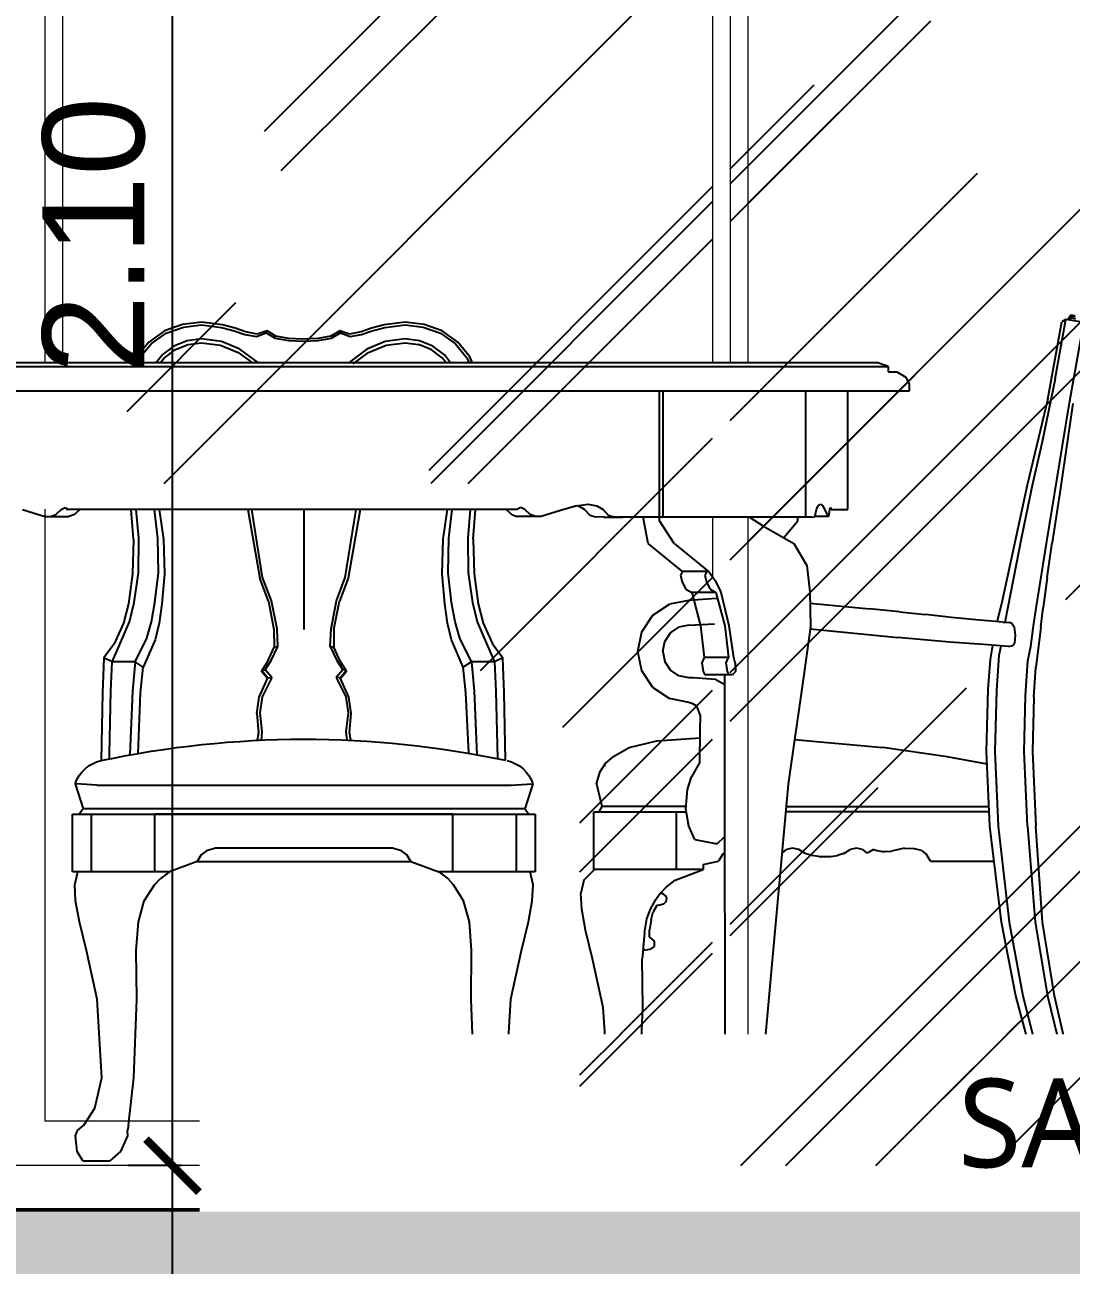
# Model space of a CAD drawing. Header units: feet. Extents: x -417 to 46, y -646 to -218.
# Drawn here: x -80.745 to -79.563, y -606.967 to -605.567 of the extents above; entities that cross this region are included whole.
import ezdxf

# ---------------------------------------------------------------- set-up
doc = ezdxf.new("R2010")
doc.units = ezdxf.units.FT
doc.header["$MEASUREMENT"] = 0
for name, color, linetype in [('63', 7, 'Continuous'), ('DIM', 10, 'Continuous'), ('RELLENO', 8, 'Continuous')]:
    doc.layers.add(name, color=color, linetype=linetype)
for name, color, linetype, lineweight in [('A-CLNG', 8, 'Continuous', 18), ('DIM-COTAS', 1, 'Continuous', 5), ('MB', 2, 'Continuous', 20), ('muros', 4, 'Continuous', 50), ('Piso', 8, 'Continuous', 9), ('TXT', 2, 'Continuous', 9)]:
    doc.layers.add(name, color=color, linetype=linetype, lineweight=lineweight)
doc.styles.add('ads', font='trebuc.ttf', dxfattribs={"height": 0.14})
doc.styles.get("Standard").update_dxf_attribs({"font": 'arial.ttf', "height": 0.115})
doc.dimstyles.new('KEILY', dxfattribs={"dimtxt": 0.115, "dimasz": 0.06, "dimexe": 0.05, "dimexo": 0.2, "dimgap": 0.03, "dimtad": 1, "dimzin": 1, "dimdsep": 46, "dimtxsty": 'Standard', "dimblk": 'ARCHTICK', "dimcen": 2.5, "dimdle": 0.03, "dimclrd": 256, "dimclre": 256, "dimclrt": 7, "dimadec": 0, "dimazin": 0, "dimtfac": 1, "dimtmove": 2, "dimatfit": 3, "dimfxl": 0.2, "dimfxlon": 1, "dimtolj": 1, "dimtzin": 1, "dimarcsym": 0})
pattern_1 = [(45, (30.61135, -597.01036), (0.25455844, 0.6788225), [4.5, -0.6, 1.5, -0.3]), (45, (30.7874, -596.62215), (-0.4942676, 0.0700036), [0.9, -0.099, 1.8, -0.225]), (45, (30.5371, -596.72398), (0.9609581, 1.24521504), [2.4, -0.42, 1.2, -0.3])]

# ---------------------------------------------------------------- blocks, each defined once
blk = doc.blocks.new('A$C72BA503B')
at = {"layer": '63', "color": 2, "linetype": 'Continuous'}
for p, q in [((-0.6475, 0.9915), (-0.626, 0.9953)), ((-0.6307, 0.8962), (-0.6475, 0.9915)), ((-0.6325, 0.9974), (-0.6377, 0.9961)), ((-0.6376, 0.9982), (-0.6322, 0.9993)), ((-0.6322, 1.0009), (-0.637, 1.0001)), ((-0.6303, 0.9945), (-0.6325, 0.9974)), ((-0.6282, 0.9949), (-0.6322, 1.0009)), ((-0.6322, 0.9993), (-0.629, 0.9947)), ((-0.626, 0.9953), (-0.6216, 0.9922)), ((-0.6135, 0.9246), (-0.626, 0.9953)), ((-0.6048, 0.9004), (-0.6216, 0.9922)), ((0.1154, 0.9815), (0.1368, 0.9892)), ((0.1368, 0.9892), (0.1594, 0.9918)), ((0.1594, 0.9887), (0.1378, 0.9861)), ((0.1594, 0.9918), (0.1841, 0.9888)), ((0.1831, 0.9858), (0.1594, 0.9887)), ((0.1841, 0.9888), (0.1991, 0.9847)), ((0.3615, 0.9847), (0.3765, 0.9888)), ((0.3765, 0.9888), (0.4013, 0.9918)), ((0.4013, 0.9887), (0.3775, 0.9858)), ((0.4013, 0.9918), (0.4238, 0.9892)), ((0.4229, 0.9861), (0.4013, 0.9887)), ((0.4238, 0.9892), (0.4453, 0.9815)), ((0.0966, 0.9682), (0.1154, 0.9815)), ((0.1173, 0.9789), (0.0993, 0.9662)), ((0.1378, 0.9861), (0.1173, 0.9789)), ((0.1983, 0.9817), (0.1831, 0.9858)), ((0.211, 0.9774), (0.1983, 0.9817)), ((0.1991, 0.9847), (0.2115, 0.9804)), ((0.2247, 0.9749), (0.211, 0.9774)), ((0.2115, 0.9804), (0.2254, 0.9776)), ((0.2363, 0.9792), (0.2247, 0.9749)), ((0.2254, 0.9776), (0.2371, 0.9817)), ((0.2363, 0.9792), (0.2371, 0.9817)), ((0.2469, 0.973), (0.2363, 0.9792)), ((0.2371, 0.9817), (0.2477, 0.9754)), ((0.2626, 0.9701), (0.2469, 0.973)), ((0.2477, 0.9754), (0.2627, 0.9725)), ((0.2979, 0.9725), (0.313, 0.9754)), ((0.3138, 0.973), (0.2981, 0.9701)), ((0.313, 0.9754), (0.3234, 0.9817)), ((0.3244, 0.9792), (0.3138, 0.973)), ((0.3234, 0.9817), (0.3352, 0.9776)), ((0.3244, 0.9792), (0.3234, 0.9817)), ((0.3359, 0.9749), (0.3244, 0.9792)), ((0.3352, 0.9776), (0.3491, 0.9804)), ((0.3497, 0.9774), (0.3359, 0.9749)), ((0.3491, 0.9804), (0.3615, 0.9847)), ((0.3624, 0.9817), (0.3497, 0.9774)), ((0.3775, 0.9858), (0.3624, 0.9817)), ((0.4433, 0.9789), (0.4229, 0.9861)), ((0.4614, 0.9662), (0.4433, 0.9789)), ((0.4453, 0.9815), (0.4641, 0.9682)), ((0.0824, 0.9509), (0.0966, 0.9682)), ((0.0993, 0.9662), (0.0858, 0.9497)), ((0.1126, 0.953), (0.1264, 0.9634)), ((0.1154, 0.9496), (0.1283, 0.9594)), ((0.1264, 0.9634), (0.1422, 0.9699)), ((0.1283, 0.9594), (0.1434, 0.9656)), ((0.1422, 0.9699), (0.1594, 0.9721)), ((0.1594, 0.9676), (0.1434, 0.9656)), ((0.1594, 0.9721), (0.183, 0.9691)), ((0.182, 0.9647), (0.1594, 0.9676)), ((0.203, 0.9561), (0.182, 0.9647)), ((0.183, 0.9691), (0.205, 0.9601)), ((0.205, 0.9601), (0.2239, 0.9458)), ((0.2808, 0.9694), (0.2626, 0.9701)), ((0.2627, 0.9725), (0.2808, 0.9718)), ((0.2808, 0.9718), (0.2979, 0.9725)), ((0.2981, 0.9701), (0.2808, 0.9694)), ((0.3337, 0.9435), (0.3557, 0.9601)), ((0.3557, 0.9601), (0.3777, 0.9691)), ((0.3786, 0.9647), (0.3576, 0.9561)), ((0.3777, 0.9691), (0.4013, 0.9721)), ((0.4013, 0.9676), (0.3786, 0.9647)), ((0.4013, 0.9721), (0.4184, 0.9699)), ((0.4173, 0.9656), (0.4013, 0.9676)), ((0.4323, 0.9594), (0.4173, 0.9656)), ((0.4184, 0.9699), (0.4343, 0.9634)), ((0.4453, 0.9496), (0.4323, 0.9594)), ((0.4343, 0.9634), (0.4481, 0.953)), ((0.4749, 0.9497), (0.4614, 0.9662)), ((0.4641, 0.9682), (0.4782, 0.9509)), ((-0.4149, 0.9393), (-0.4025, 0.9435)), ((-0.4025, 0.9435), (0.9875, 0.9435)), ((0.0791, 0.9435), (0.0824, 0.9509)), ((0.0858, 0.9497), (0.083, 0.9435)), ((0.1052, 0.9435), (0.1126, 0.953)), ((0.1106, 0.9435), (0.1154, 0.9496)), ((0.2211, 0.9425), (0.203, 0.9561)), ((0.2239, 0.9458), (0.2257, 0.9435)), ((0.3576, 0.9561), (0.3409, 0.9435)), ((0.4453, 0.9496), (0.4501, 0.9435)), ((0.4555, 0.9435), (0.4481, 0.953)), ((0.4777, 0.9435), (0.4749, 0.9497)), ((0.4782, 0.9509), (0.4816, 0.9435)), ((-0.4254, 0.9331), (-0.4358, 0.9268)), ((-0.4149, 0.9331), (-0.4254, 0.9331)), ((1, 0.9393), (-0.4149, 0.9393)), ((-0.4149, 0.9393), (-0.4149, 0.9331)), ((-0.6135, 0.9246), (-0.5979, 0.8497)), ((-0.4358, 0.9268), (-0.4399, 0.9184)), ((-0.4399, 0.9184), (-0.4399, 0.9102)), ((-0.5808, 0.7988), (-0.605, 0.9013)), ((-0.4399, 0.9102), (1.025, 0.9102)), ((-0.3672, 0.7696), (-0.3672, 0.9102)), ((-0.3168, 0.9102), (-0.3168, 0.7602)), ((-0.1476, 0.7602), (-0.1476, 0.9102)), ((-0.1433, 0.756), (-0.1433, 0.9102)), ((-0.6346, 0.8955), (-0.6193, 0.792)), ((-0.6224, 0.8453), (-0.6307, 0.8962)), ((-0.6036, 0.7315), (-0.6224, 0.8453)), ((-0.5979, 0.8497), (-0.5863, 0.7979)), ((-0.5863, 0.7979), (-0.5736, 0.7367)), ((-0.5509, 0.6615), (-0.5808, 0.7988)), ((-0.6193, 0.792), (-0.6099, 0.7304)), ((-0.3471, 0.7696), (-0.3672, 0.7696)), ((-0.3464, 0.7717), (-0.3471, 0.7696)), ((-0.3457, 0.7696), (-0.3464, 0.7717)), ((-0.3449, 0.7634), (-0.3457, 0.7696)), ((-0.3393, 0.7696), (-0.3435, 0.7613)), ((-0.3371, 0.7738), (-0.3393, 0.7696)), ((-0.3347, 0.7758), (-0.3371, 0.7738)), ((-0.3319, 0.7738), (-0.3347, 0.7758)), ((-0.3298, 0.7696), (-0.3319, 0.7738)), ((-0.3283, 0.7623), (-0.3298, 0.7696)), ((-0.0763, 0.7696), (-0.0826, 0.7623)), ((-0.0687, 0.7738), (-0.0763, 0.7696)), ((-0.0578, 0.7758), (-0.0687, 0.7738)), ((-0.0605, 0.7623), (-0.0541, 0.7696)), ((-0.045, 0.7738), (-0.0578, 0.7758)), ((-0.0541, 0.7696), (-0.0466, 0.7738)), ((-0.0466, 0.7738), (-0.0459, 0.7739)), ((-0.045, 0.7738), (-0.0292, 0.7696)), ((-0.0292, 0.7696), (-0.01, 0.7634)), ((0.0105, 0.7634), (0.0169, 0.7696)), ((0.0169, 0.7696), (0.0217, 0.7717)), ((0.0217, 0.7717), (0.0263, 0.7696)), ((0.0263, 0.7696), (0.5621, 0.7696)), ((0.039, 0.7696), (0.0326, 0.7634)), ((0.0785, 0.734), (0.0757, 0.7696)), ((0.0818, 0.7696), (0.0849, 0.7352)), ((0.1075, 0.7352), (0.1033, 0.7696)), ((0.114, 0.734), (0.1091, 0.7696)), ((0.2128, 0.7696), (0.227, 0.6879)), ((0.2305, 0.6886), (0.2176, 0.7696)), ((0.2796, 0.7696), (0.2796, 0.627)), ((0.3287, 0.6886), (0.3416, 0.7696)), ((0.3463, 0.7696), (0.3322, 0.6879)), ((0.4515, 0.7696), (0.4467, 0.734)), ((0.4531, 0.7352), (0.4573, 0.7696)), ((0.4757, 0.7352), (0.4789, 0.7696)), ((0.4821, 0.734), (0.485, 0.7696)), ((0.5461, 0.7696), (0.5525, 0.7634)), ((0.5634, 0.7717), (0.5589, 0.7696)), ((0.5682, 0.7696), (0.5634, 0.7717)), ((0.5746, 0.7634), (0.5682, 0.7696)), ((0.6143, 0.7696), (0.5951, 0.7634)), ((-0.3441, 0.7613), (-0.3449, 0.7634)), ((-0.3435, 0.7613), (-0.3441, 0.7613)), ((-0.3435, 0.7613), (-0.3274, 0.7613)), ((-0.327, 0.7608), (-0.3283, 0.7623)), ((-0.324, 0.7602), (-0.327, 0.7608)), ((-0.324, 0.7602), (-0.0992, 0.7602)), ((-0.3074, 0.756), (-0.3074, 0.7602)), ((-0.2909, 0.7361), (-0.3074, 0.756)), ((-0.2501, 0.7602), (-0.2669, 0.7498)), ((-0.1606, 0.7291), (-0.1433, 0.756)), ((-0.1298, 0.7291), (-0.1238, 0.7602)), ((-0.0992, 0.7602), (-0.0875, 0.7608)), ((-0.0771, 0.7602), (-0.0992, 0.7602)), ((-0.0875, 0.7608), (-0.0826, 0.7623)), ((-0.0771, 0.7602), (-0.0654, 0.7608)), ((-0.0654, 0.7608), (-0.0605, 0.7623)), ((-0.01, 0.7634), (-0.0023, 0.7613)), ((-0.0023, 0.7613), (0.0263, 0.7613)), ((0.0041, 0.7613), (0.0105, 0.7634)), ((0.0326, 0.7634), (0.0263, 0.7613)), ((0.5525, 0.7634), (0.5589, 0.7613)), ((0.5874, 0.7613), (0.5589, 0.7613)), ((0.581, 0.7613), (0.5746, 0.7634)), ((0.5951, 0.7634), (0.5874, 0.7613)), ((-0.2669, 0.7498), (-0.303, 0.7291)), ((-0.604, 0.6886), (-0.6099, 0.7304)), ((-0.5912, 0.6544), (-0.6036, 0.7315)), ((-0.5736, 0.7367), (-0.5542, 0.6371)), ((-0.303, 0.7291), (-0.3184, 0.7029)), ((-0.1607, 0.7291), (-0.2015, 0.6957)), ((-0.1706, 0.6957), (-0.1298, 0.7291)), ((0.0785, 0.734), (0.0771, 0.6928)), ((0.0849, 0.7352), (0.0844, 0.694)), ((0.1082, 0.694), (0.1075, 0.7352)), ((0.1154, 0.6928), (0.114, 0.734)), ((0.4467, 0.734), (0.4453, 0.6928)), ((0.4525, 0.694), (0.4531, 0.7352)), ((0.4763, 0.694), (0.4757, 0.7352)), ((0.4821, 0.734), (0.4835, 0.6928)), ((-0.3184, 0.7029), (-0.3219, 0.6718)), ((-0.2106, 0.6832), (-0.2015, 0.6957)), ((-0.2015, 0.6957), (-0.1706, 0.6957)), ((-0.1995, 0.6957), (-0.1971, 0.6916)), ((-0.1706, 0.6957), (-0.1682, 0.6916)), ((0.0771, 0.6928), (0.0725, 0.6575)), ((0.0844, 0.694), (0.0791, 0.6589)), ((0.104, 0.6589), (0.1082, 0.694)), ((0.1122, 0.6575), (0.1154, 0.6928)), ((0.4453, 0.6928), (0.4485, 0.6575)), ((0.4567, 0.6589), (0.4525, 0.694)), ((0.4816, 0.6589), (0.4763, 0.694)), ((0.4835, 0.6928), (0.4881, 0.6575)), ((-0.604, 0.6886), (-0.5991, 0.653)), ((-0.2147, 0.6749), (-0.2106, 0.6832)), ((-0.1991, 0.6832), (-0.2032, 0.6749)), ((-0.1971, 0.6916), (-0.1991, 0.6832)), ((-0.1702, 0.6832), (-0.1745, 0.6749)), ((-0.1682, 0.6916), (-0.1702, 0.6832)), ((0.227, 0.6879), (0.2373, 0.6604)), ((0.2409, 0.6609), (0.2305, 0.6886)), ((0.3182, 0.6609), (0.3287, 0.6886)), ((0.3219, 0.6604), (0.3322, 0.6879)), ((-0.3219, 0.6718), (-0.3226, 0.6301)), ((-0.2259, 0.6311), (-0.2164, 0.6707)), ((-0.2102, 0.6707), (-0.2207, 0.6311)), ((-0.2164, 0.6707), (-0.2147, 0.6749)), ((-0.2108, 0.6638), (-0.1781, 0.6615)), ((-0.2032, 0.6749), (-0.2102, 0.6707)), ((-0.2102, 0.6707), (-0.1814, 0.6707)), ((-0.1814, 0.6707), (-0.1918, 0.6311)), ((-0.1745, 0.6749), (-0.1814, 0.6707)), ((-0.5965, 0.6297), (-0.5991, 0.653)), ((-0.5877, 0.6312), (-0.5912, 0.6544)), ((-0.5454, 0.6387), (-0.5509, 0.6615)), ((-0.4285, 0.6477), (-0.3926, 0.6515)), ((-0.3221, 0.658), (-0.3926, 0.6515)), ((-0.1781, 0.6615), (-0.1549, 0.6568)), ((-0.1352, 0.6437), (-0.1549, 0.6568)), ((0.0725, 0.6575), (0.0664, 0.6345)), ((0.0791, 0.6589), (0.0738, 0.6361)), ((0.0999, 0.6361), (0.104, 0.6589)), ((0.1089, 0.6345), (0.1122, 0.6575)), ((0.2439, 0.627), (0.2373, 0.6604)), ((0.2474, 0.6276), (0.2409, 0.6609)), ((0.3116, 0.6276), (0.3182, 0.6609)), ((0.3219, 0.6604), (0.3152, 0.627)), ((0.4485, 0.6575), (0.4518, 0.6345)), ((0.4607, 0.6361), (0.4567, 0.6589)), ((0.4869, 0.6361), (0.4816, 0.6589)), ((0.4881, 0.6575), (0.4942, 0.6345)), ((-0.561, 0.635), (-0.5652, 0.6297)), ((-0.5593, 0.6352), (-0.561, 0.635)), ((-0.5511, 0.6356), (-0.5593, 0.6352)), ((-0.5542, 0.6371), (-0.5541, 0.6355)), ((-0.5516, 0.6356), (-0.519, 0.6382)), ((-0.545, 0.6362), (-0.5454, 0.6387)), ((-0.519, 0.6382), (-0.4903, 0.641)), ((-0.4903, 0.641), (-0.4595, 0.6446)), ((-0.4285, 0.6477), (-0.4595, 0.6446)), ((-0.122, 0.624), (-0.1352, 0.6437)), ((0.0664, 0.6345), (0.0556, 0.61)), ((0.0738, 0.6361), (0.0654, 0.6164)), ((0.0942, 0.6164), (0.0999, 0.6361)), ((0.1041, 0.6147), (0.1089, 0.6345)), ((0.4518, 0.6345), (0.4565, 0.6147)), ((0.4663, 0.6164), (0.4607, 0.6361)), ((0.4952, 0.6164), (0.4869, 0.6361)), ((0.4942, 0.6345), (0.5051, 0.61)), ((-0.5965, 0.6297), (-0.5905, 0.5818)), ((-0.5847, 0.6065), (-0.5877, 0.6312)), ((-0.5664, 0.6201), (-0.5652, 0.6297)), ((-0.5655, 0.6109), (-0.5664, 0.6201)), ((-0.3908, 0.6211), (-0.4266, 0.6173)), ((-0.3222, 0.6275), (-0.3908, 0.6211)), ((-0.3226, 0.6301), (-0.3147, 0.5729)), ((-0.2316, 0.5936), (-0.2259, 0.6311)), ((-0.2207, 0.6311), (-0.2253, 0.5936)), ((-0.1781, 0.632), (-0.2086, 0.6337)), ((-0.1918, 0.6311), (-0.1964, 0.5936)), ((-0.1781, 0.632), (-0.1661, 0.6296)), ((-0.156, 0.6228), (-0.1661, 0.6296)), ((-0.1493, 0.6127), (-0.156, 0.6228)), ((-0.1174, 0.6008), (-0.122, 0.624)), ((0.2439, 0.627), (0.2441, 0.6058)), ((0.2484, 0.6068), (0.2474, 0.6276)), ((0.3107, 0.6068), (0.3116, 0.6276)), ((0.3152, 0.627), (0.3149, 0.6058)), ((-0.5809, 0.5896), (-0.5847, 0.6065)), ((-0.5631, 0.608), (-0.5655, 0.6109)), ((-0.5582, 0.6067), (-0.5631, 0.608)), ((-0.5582, 0.6067), (-0.534, 0.6085)), ((-0.549, 0.6071), (-0.5464, 0.5958)), ((-0.5367, 0.5912), (-0.5393, 0.608)), ((-0.534, 0.6085), (-0.4882, 0.6117)), ((-0.4882, 0.6117), (-0.4266, 0.6173)), ((-0.1469, 0.6008), (-0.1493, 0.6127)), ((0.0556, 0.61), (0.043, 0.5931)), ((0.0654, 0.6164), (0.0529, 0.5886)), ((0.0803, 0.5886), (0.0942, 0.6164)), ((0.0901, 0.5823), (0.1041, 0.6147)), ((0.2364, 0.5892), (0.2442, 0.6059)), ((0.2484, 0.6068), (0.2405, 0.5899)), ((0.2441, 0.6058), (0.2442, 0.6059)), ((0.2442, 0.6059), (0.2484, 0.6068)), ((0.3185, 0.5899), (0.3107, 0.6068)), ((0.3149, 0.6059), (0.3107, 0.6068)), ((0.3149, 0.6058), (0.3149, 0.6059)), ((0.3227, 0.5892), (0.3149, 0.6059)), ((0.4565, 0.6147), (0.4706, 0.5823)), ((0.4803, 0.5886), (0.4663, 0.6164)), ((0.5077, 0.5886), (0.4952, 0.6164)), ((0.5051, 0.61), (0.5176, 0.5931)), ((-0.5783, 0.5482), (-0.5809, 0.5896)), ((-0.5464, 0.5958), (-0.5437, 0.5543)), ((-0.534, 0.556), (-0.5367, 0.5912)), ((-0.2329, 0.5874), (-0.2316, 0.5936)), ((-0.2224, 0.5874), (-0.2253, 0.5936)), ((-0.2253, 0.5936), (-0.1964, 0.5936)), ((-0.1964, 0.5936), (-0.1936, 0.5874)), ((-0.1469, 0.6008), (-0.1493, 0.5888)), ((-0.122, 0.5776), (-0.1174, 0.6008)), ((0.0415, 0.5517), (0.043, 0.5931)), ((0.043, 0.5931), (0.0529, 0.5886)), ((0.2405, 0.5899), (0.2335, 0.5788)), ((0.3255, 0.5788), (0.3185, 0.5899)), ((0.5077, 0.5886), (0.5176, 0.5931)), ((0.5176, 0.5931), (0.5192, 0.5517)), ((-0.588, 0.5465), (-0.5905, 0.5818)), ((-0.2329, 0.5874), (-0.2333, 0.577)), ((-0.2333, 0.577), (-0.2301, 0.5729)), ((-0.226, 0.5729), (-0.224, 0.577)), ((-0.224, 0.577), (-0.2224, 0.5874)), ((-0.1951, 0.577), (-0.1972, 0.5729)), ((-0.1936, 0.5874), (-0.1951, 0.577)), ((-0.1661, 0.5719), (-0.156, 0.5787)), ((-0.156, 0.5787), (-0.1493, 0.5888)), ((-0.1352, 0.5579), (-0.122, 0.5776)), ((0.0529, 0.5886), (0.0514, 0.5534)), ((0.0529, 0.5886), (0.0803, 0.5886)), ((0.0803, 0.5886), (0.0771, 0.5534)), ((0.0803, 0.5886), (0.0901, 0.5823)), ((0.087, 0.5517), (0.0901, 0.5823)), ((0.2293, 0.5781), (0.2364, 0.5892)), ((0.2293, 0.5781), (0.2335, 0.5788)), ((0.2367, 0.5693), (0.2293, 0.5781)), ((0.2293, 0.5781), (0.2293, 0.5767)), ((0.2293, 0.5767), (0.2363, 0.5684)), ((0.2335, 0.5788), (0.2414, 0.57)), ((0.3177, 0.57), (0.3255, 0.5788)), ((0.3297, 0.5781), (0.3224, 0.5693)), ((0.3227, 0.5892), (0.3297, 0.5781)), ((0.3227, 0.5684), (0.3297, 0.5767)), ((0.3297, 0.5781), (0.3255, 0.5788)), ((0.3297, 0.5767), (0.3297, 0.5781)), ((0.4706, 0.5823), (0.4803, 0.5886)), ((0.4737, 0.5517), (0.4706, 0.5823)), ((0.4803, 0.5886), (0.5077, 0.5886)), ((0.4803, 0.5886), (0.4835, 0.5534)), ((0.5093, 0.5534), (0.5077, 0.5886)), ((-0.3147, 0.5729), (-0.2961, 0.4432)), ((-0.2301, 0.5729), (-0.1972, 0.5729)), ((-0.2207, 0.4432), (-0.2208, 0.5729)), ((-0.2102, 0.5674), (-0.2208, 0.5614)), ((-0.2102, 0.5674), (-0.1828, 0.5694)), ((-0.1828, 0.5694), (-0.1781, 0.5696)), ((-0.1781, 0.5696), (-0.1661, 0.5719)), ((0.2263, 0.5465), (0.2367, 0.5693)), ((0.2414, 0.57), (0.2299, 0.547)), ((0.2367, 0.5693), (0.2414, 0.57)), ((0.3224, 0.5693), (0.3177, 0.57)), ((0.3177, 0.57), (0.3291, 0.547)), ((0.3327, 0.5465), (0.3224, 0.5693)), ((-0.588, 0.5465), (-0.5866, 0.482)), ((-0.5767, 0.482), (-0.5783, 0.5482)), ((-0.5437, 0.5543), (-0.5416, 0.482)), ((-0.5318, 0.482), (-0.534, 0.556)), ((-0.1352, 0.5579), (-0.1549, 0.5447)), ((0.0398, 0.4715), (0.0415, 0.5517)), ((0.0514, 0.5534), (0.0496, 0.4735)), ((0.0771, 0.5534), (0.074, 0.4781)), ((0.0837, 0.4798), (0.087, 0.5517)), ((0.2236, 0.5272), (0.2263, 0.5465)), ((0.2299, 0.547), (0.2271, 0.5278)), ((0.3291, 0.547), (0.3319, 0.5278)), ((0.3355, 0.5272), (0.3327, 0.5465)), ((0.4768, 0.4796), (0.4737, 0.5517)), ((0.4835, 0.5534), (0.4865, 0.4778)), ((0.5109, 0.4793), (0.5093, 0.5534)), ((0.5192, 0.5517), (0.5208, 0.4711)), ((-0.192, 0.5248), (-0.1875, 0.5357)), ((-0.1875, 0.5357), (-0.1828, 0.5387)), ((-0.1828, 0.5387), (-0.1781, 0.5401)), ((-0.1781, 0.5401), (-0.1549, 0.5447)), ((-0.1913, 0.5069), (-0.192, 0.5248)), ((0.2253, 0.504), (0.2236, 0.5272)), ((0.2271, 0.5278), (0.2296, 0.5054)), ((0.3319, 0.5278), (0.3295, 0.5054)), ((0.3355, 0.5272), (0.3337, 0.504)), ((-0.191, 0.4694), (-0.1913, 0.5069)), ((0.2239, 0.4952), (0.2254, 0.5045)), ((0.2296, 0.5054), (0.2285, 0.4954)), ((0.3295, 0.5054), (0.3305, 0.4954)), ((0.3337, 0.504), (0.3337, 0.5045)), ((0.3337, 0.5045), (0.3351, 0.4952)), ((-0.4852, 0.4757), (-0.4088, 0.4867)), ((-0.3038, 0.496), (-0.4088, 0.4867)), ((-0.3038, 0.496), (-0.3036, 0.496)), ((-0.14, 0.4945), (-0.1913, 0.4981)), ((-0.1071, 0.4867), (-0.14, 0.4945)), ((-0.0876, 0.4757), (-0.1071, 0.4867)), ((-0.5866, 0.482), (-0.5906, 0.393)), ((-0.5808, 0.393), (-0.5767, 0.482)), ((-0.5416, 0.482), (-0.5457, 0.393)), ((-0.5358, 0.393), (-0.5318, 0.482)), ((-0.5325, 0.4667), (-0.4852, 0.4757)), ((-0.0876, 0.4757), (-0.079, 0.4679)), ((0.5109, 0.4731), (0.5109, 0.4793)), ((-0.191, 0.4694), (-0.1811, 0.4517)), ((-0.079, 0.4679), (-0.0718, 0.457)), ((-0.079, 0.465), (-0.0787, 0.4648)), ((-0.0718, 0.457), (-0.0682, 0.4445)), ((-0.2961, 0.4432), (-0.2682, 0.1372)), ((-0.2212, 0.1372), (-0.2207, 0.4432)), ((-0.1764, 0.4368), (-0.1811, 0.4517)), ((-0.0749, 0.4164), (-0.0682, 0.4445)), ((0.0075, 0.4434), (0.0168, 0.4139)), ((0.0332, 0.4419), (0.0077, 0.4434)), ((0.5258, 0.4419), (0.5443, 0.4429)), ((0.5514, 0.4434), (0.5421, 0.4139)), ((0.5443, 0.4429), (0.5514, 0.4434)), ((-0.1744, 0.4133), (-0.1764, 0.4368)), ((0.5258, 0.4419), (0.0332, 0.4419)), ((-0.2936, 0.4164), (-0.5348, 0.4164)), ((-0.1779, 0.393), (-0.1744, 0.4133)), ((-0.1747, 0.4164), (-0.0749, 0.4164)), ((-0.0714, 0.4102), (-0.0749, 0.4164)), ((0.0168, 0.4139), (0.0121, 0.4075)), ((0.017, 0.4139), (0.5421, 0.4139)), ((0.5421, 0.4139), (0.5468, 0.4075)), ((-0.5351, 0.4102), (-0.2931, 0.4102)), ((-0.0651, 0.4102), (-0.1753, 0.4102)), ((-0.163, 0.4102), (-0.163, 0.3416)), ((-0.0651, 0.3416), (-0.0651, 0.4102)), ((0.5546, 0.4075), (0.0045, 0.4075)), ((0.0045, 0.4075), (0.0045, 0.3389)), ((0.0272, 0.4075), (0.0272, 0.3389)), ((0.1025, 0.3389), (0.1025, 0.4075)), ((0.1025, 0.4075), (0.4567, 0.4075)), ((0.4567, 0.3389), (0.4567, 0.4075)), ((0.532, 0.3389), (0.532, 0.4075)), ((0.5546, 0.3389), (0.5546, 0.4075)), ((-0.5985, 0.2792), (-0.5906, 0.393)), ((-0.5808, 0.393), (-0.5897, 0.2792)), ((-0.5457, 0.393), (-0.5587, 0.2792)), ((-0.5497, 0.2792), (-0.5358, 0.393)), ((-0.1852, 0.3775), (-0.1779, 0.393)), ((-0.2121, 0.3728), (-0.2205, 0.3805)), ((-0.2098, 0.3728), (-0.2121, 0.3728)), ((-0.1852, 0.3775), (-0.2098, 0.3728)), ((-0.4653, 0.3515), (-0.4607, 0.3594)), ((-0.4545, 0.3641), (-0.4607, 0.3594)), ((-0.4545, 0.3641), (-0.4448, 0.3665)), ((-0.4342, 0.367), (-0.4448, 0.3665)), ((-0.4342, 0.367), (-0.4191, 0.3634)), ((-0.411, 0.3631), (-0.4191, 0.3634)), ((-0.4082, 0.3631), (-0.411, 0.3631)), ((-0.4018, 0.3641), (-0.4082, 0.3631)), ((-0.3977, 0.3653), (-0.4018, 0.3641)), ((-0.3977, 0.3653), (-0.3929, 0.3627)), ((-0.3891, 0.3615), (-0.3929, 0.3627)), ((-0.3845, 0.3653), (-0.3891, 0.3615)), ((-0.3845, 0.3653), (-0.3775, 0.3671)), ((-0.3775, 0.3671), (-0.3699, 0.3653)), ((-0.3623, 0.3609), (-0.3699, 0.3653)), ((-0.3623, 0.3609), (-0.3546, 0.3584)), ((-0.3464, 0.3571), (-0.3546, 0.3584)), ((-0.3324, 0.3571), (-0.3464, 0.3571)), ((-0.3324, 0.3571), (-0.3239, 0.3584)), ((-0.3239, 0.3584), (-0.3163, 0.3609)), ((-0.3163, 0.3609), (-0.3087, 0.3653)), ((-0.3087, 0.3653), (-0.3012, 0.3671)), ((-0.3012, 0.3671), (-0.294, 0.3653)), ((-0.2895, 0.3615), (-0.294, 0.3653)), ((-0.2886, 0.3618), (-0.2895, 0.3615)), ((-0.218, 0.3594), (-0.2208, 0.3615)), ((-0.218, 0.3594), (-0.2133, 0.3515)), ((0.1525, 0.3514), (0.1573, 0.3592)), ((0.1573, 0.3592), (0.1635, 0.3639)), ((0.1635, 0.3639), (0.1744, 0.367)), ((0.1744, 0.367), (0.3846, 0.367)), ((0.3846, 0.367), (0.3956, 0.3639)), ((0.3956, 0.3639), (0.4019, 0.3592)), ((0.4019, 0.3592), (0.4065, 0.3514)), ((-0.4653, 0.3515), (-0.5405, 0.3515)), ((-0.2114, 0.3511), (-0.2133, 0.3515)), ((-0.1952, 0.3477), (-0.2114, 0.3511)), ((-0.1951, 0.3478), (-0.1951, 0.3416)), ((-0.1619, 0.3291), (-0.1951, 0.3416)), ((-0.1951, 0.3416), (-0.0651, 0.3416)), ((-0.0533, 0.3291), (-0.0659, 0.3416)), ((0.1525, 0.3514), (0.1194, 0.3389)), ((0.4065, 0.3514), (0.1524, 0.3514)), ((0.1524, 0.3514), (0.1525, 0.3514)), ((0.4065, 0.3514), (0.4396, 0.3389)), ((-0.1509, 0.3209), (-0.1619, 0.3291)), ((-0.0533, 0.3291), (-0.0495, 0.3135)), ((0.0045, 0.3389), (0.1194, 0.3389)), ((0.007, 0.3233), (0.0108, 0.3389)), ((0.1018, 0.3233), (0.1082, 0.3305)), ((0.1194, 0.3389), (0.1082, 0.3305)), ((0.4396, 0.3389), (0.5546, 0.3389)), ((0.4396, 0.3389), (0.4505, 0.3308)), ((0.4574, 0.3233), (0.4505, 0.3308)), ((0.552, 0.3233), (0.5484, 0.3389)), ((-0.1515, 0.3095), (-0.1477, 0.3124)), ((-0.1515, 0.3081), (-0.1515, 0.3095)), ((-0.1442, 0.3135), (-0.1509, 0.3209)), ((-0.1477, 0.3124), (-0.1441, 0.3135)), ((-0.1442, 0.3135), (-0.1442, 0.3134)), ((-0.1441, 0.3135), (-0.1442, 0.3135)), ((-0.1386, 0.306), (-0.1441, 0.3135)), ((-0.0506, 0.2947), (-0.0495, 0.3135)), ((0.0081, 0.3046), (0.007, 0.3233)), ((0.0897, 0.3046), (0.1018, 0.3233)), ((0.4695, 0.3046), (0.4574, 0.3233)), ((0.551, 0.3046), (0.552, 0.3233)), ((-0.1515, 0.3081), (-0.1508, 0.3033)), ((-0.1508, 0.3033), (-0.1477, 0.3007)), ((-0.1477, 0.3007), (-0.1435, 0.2993)), ((-0.1435, 0.2993), (-0.1398, 0.2991)), ((-0.1398, 0.2991), (-0.1355, 0.2916)), ((-0.1325, 0.2947), (-0.1386, 0.306)), ((0.0127, 0.2796), (0.0081, 0.3046)), ((0.0828, 0.2796), (0.0897, 0.3046)), ((0.4763, 0.2796), (0.4695, 0.3046)), ((0.5464, 0.2796), (0.551, 0.3046)), ((-0.1331, 0.2818), (-0.1355, 0.2916)), ((-0.1331, 0.2818), (-0.1313, 0.2702)), ((-0.1282, 0.283), (-0.1325, 0.2947)), ((-0.1251, 0.2663), (-0.1282, 0.283)), ((-0.0552, 0.2698), (-0.0506, 0.2947)), ((-0.6127, 0.1918), (-0.5985, 0.2792)), ((-0.5897, 0.2792), (-0.6045, 0.1918)), ((-0.5587, 0.2792), (-0.5749, 0.1918)), ((-0.5667, 0.1918), (-0.5497, 0.2792)), ((-0.1313, 0.2612), (-0.1313, 0.2702)), ((-0.1251, 0.2663), (-0.1226, 0.2354)), ((-0.0634, 0.2354), (-0.0552, 0.2698)), ((0.0209, 0.2453), (0.0127, 0.2796)), ((0.0802, 0.2453), (0.0828, 0.2796)), ((0.4789, 0.2453), (0.4763, 0.2796)), ((0.5382, 0.2453), (0.5464, 0.2796)), ((-0.1337, 0.2595), (-0.1367, 0.2566)), ((-0.1367, 0.2566), (-0.1367, 0.2503)), ((-0.1313, 0.2612), (-0.1337, 0.2595)), ((-0.1245, 0.2455), (-0.124, 0.251)), ((-0.124, 0.251), (-0.124, 0.2524)), ((-0.1367, 0.2503), (-0.1318, 0.2465)), ((-0.1318, 0.2465), (-0.1245, 0.2455)), ((0.0336, 0.1876), (0.0209, 0.2453)), ((0.0807, 0.1876), (0.0802, 0.2453)), ((0.4784, 0.1876), (0.4789, 0.2453)), ((0.5256, 0.1876), (0.5382, 0.2453)), ((-0.1233, 0.1777), (-0.1226, 0.2354)), ((-0.076, 0.1777), (-0.0634, 0.2354)), ((-0.6315, 0.1106), (-0.6127, 0.1918)), ((-0.6045, 0.1918), (-0.6242, 0.1106)), ((-0.5749, 0.1918), (-0.5958, 0.1106)), ((-0.5885, 0.1106), (-0.5667, 0.1918)), ((-0.1199, 0.0966), (-0.1233, 0.1777)), ((-0.0817, 0.0966), (-0.076, 0.1777)), ((0.0391, 0.094), (0.0336, 0.1876)), ((0.0774, 0.094), (0.0807, 0.1876)), ((0.4817, 0.094), (0.4784, 0.1876)), ((0.52, 0.094), (0.5256, 0.1876)), ((-0.2682, 0.1372), (-0.2819, 0.094)), ((-0.2231, 0.094), (-0.2212, 0.1372)), ((-0.6629, -0.0017), (-0.6315, 0.1106)), ((-0.6242, 0.1106), (-0.6564, -0.0017)), ((-0.5958, 0.1106), (-0.6322, -0.0017)), ((-0.6259, -0.0017), (-0.5885, 0.1106)), ((-0.1075, 0.1171), (-0.1075, 0.1171)), ((-0.2819, 0.094), (-0.3116, 0.0602)), ((-0.226, 0.0602), (-0.2231, 0.094)), ((-0.1199, 0.0966), (-0.116, 0.0607)), ((-0.0734, 0.0607), (-0.0817, 0.0966)), ((0.0309, 0.0581), (0.0391, 0.094)), ((0.071, 0.0378), (0.0774, 0.094)), ((0.4881, 0.0378), (0.4817, 0.094)), ((0.5282, 0.0581), (0.52, 0.094)), ((-0.3116, 0.0602), (-0.3279, 0.0497)), ((-0.2273, 0.0497), (-0.226, 0.0602)), ((-0.1134, 0.0405), (-0.116, 0.0607)), ((-0.0604, 0.0405), (-0.0734, 0.0607)), ((-0.3279, 0.0497), (-0.3345, 0.0393)), ((-0.2307, 0.0393), (-0.2273, 0.0497)), ((0.018, 0.0378), (0.0309, 0.0581)), ((0.5411, 0.0378), (0.5282, 0.0581)), ((-0.3306, 0.0081), (-0.3345, 0.0393)), ((-0.2458, 0.0081), (-0.2307, 0.0393)), ((-0.1122, 0.0342), (-0.1134, 0.0405)), ((-0.1126, 0.028), (-0.1122, 0.0342)), ((-0.053, 0.0342), (-0.0604, 0.0405)), ((-0.0503, 0.028), (-0.053, 0.0342)), ((0.0078, 0.0254), (0.0105, 0.0316)), ((0.0105, 0.0316), (0.018, 0.0378)), ((0.0696, 0.0316), (0.071, 0.0378)), ((0.0702, 0.0254), (0.0696, 0.0316)), ((0.4881, 0.0378), (0.4895, 0.0316)), ((0.489, 0.0254), (0.4895, 0.0316)), ((0.5486, 0.0316), (0.5411, 0.0378)), ((0.5513, 0.0254), (0.5486, 0.0316)), ((-0.104, 0.0093), (-0.1126, 0.028)), ((-0.0522, 0.0093), (-0.0503, 0.028)), ((0.0097, 0.0067), (0.0078, 0.0254)), ((0.0615, 0.0067), (0.0702, 0.0254)), ((0.4974, 0.0067), (0.489, 0.0254)), ((0.5493, 0.0067), (0.5513, 0.0254)), ((-0.3195, -0.0101), (-0.3306, 0.0081)), ((-0.2458, 0.0081), (-0.2692, -0.0101)), ((-0.0918, -0.0017), (-0.104, 0.0093)), ((-0.059, -0.0017), (-0.0522, 0.0093)), ((0.0165, -0.0043), (0.0097, 0.0067)), ((0.0493, -0.0043), (0.0615, 0.0067)), ((0.5098, -0.0043), (0.4974, 0.0067)), ((0.5425, -0.0043), (0.5493, 0.0067)), ((-0.6629, -0.0017), (-0.6259, -0.0017)), ((-0.2692, -0.0101), (-0.3195, -0.0101)), ((-0.0918, -0.0017), (-0.059, -0.0017)), ((0.0165, -0.0043), (0.0493, -0.0043)), ((0.5425, -0.0043), (0.5098, -0.0043))]:
    blk.add_line(p, q, dxfattribs=at)
for centre, radius, start, end in [((0.2795, -0.6623), 1.1588, 77.9782, 101.9334), ((0.0467, 0.4308), 0.0412, 102.0218, 162.1442), ((0.5122, 0.4308), 0.0412, 17.8558, 77.9782)]:
    blk.add_arc(centre, radius, start, end, dxfattribs=at)
blk = doc.blocks.new('_ArchTick')
at = {"layer": 'DIM-COTAS', "color": 0, "const_width": 0.15}
blk.add_lwpolyline([(-0.5, -0.5), (0.5, 0.5)], dxfattribs=at)
blk = doc.blocks.new('*D3011')
at = {"layer": 'Defpoints', "color": 0, "transparency": 16777216}
for p in [(-80.5784, -606.8551), (-80.5767, -606.8551), (-80.5827, -607.0551)]:
    blk.add_point(p, dxfattribs=at)
at = {"layer": 'DIM', "lineweight": -2, "transparency": 16777216}
for p, q in [((-80.5784, -607.0851), (-80.5784, -606.8251)), ((-80.5784, -606.8551), (-80.6284, -606.8551)), ((-80.5784, -607.0551), (-80.5284, -607.0551))]:
    blk.add_line(p, q, dxfattribs=at)
at = {"layer": 'DIM', "lineweight": -2, "transparency": 16777216, "xscale": 0.06, "yscale": 0.06, "zscale": 0.06}
for p, rotation in [((-80.5784, -606.8551), 90), ((-80.5784, -607.0551), 270)]:
    blk.add_blockref('_ArchTick', p, dxfattribs=dict(at, rotation=rotation))
at = {"layer": 'DIM', "color": 7, "transparency": 16777216, "insert": (-80.8495, -606.9551), "char_height": 0.115, "attachment_point": 5, "rotation": 90}
blk.add_mtext('\\A1;0.20', dxfattribs=at)
blk = doc.blocks.new('*D3012')
at = {"layer": 'Defpoints', "color": 0, "transparency": 16777216}
for p in [(-80.5784, -604.7551), (-80.3681, -604.7551), (-80.3681, -606.8551)]:
    blk.add_point(p, dxfattribs=at)
at = {"layer": 'DIM', "lineweight": -2, "transparency": 16777216}
for p, q in [((-80.5784, -606.8851), (-80.5784, -604.7251)), ((-80.5681, -604.7551), (-80.6284, -604.7551)), ((-80.5681, -606.8551), (-80.6284, -606.8551))]:
    blk.add_line(p, q, dxfattribs=at)
at = {"layer": 'DIM', "lineweight": -2, "transparency": 16777216, "xscale": 0.06, "yscale": 0.06, "zscale": 0.06}
for p, rotation in [((-80.5784, -604.7551), 90), ((-80.5784, -606.8551), 270)]:
    blk.add_blockref('_ArchTick', p, dxfattribs=dict(at, rotation=rotation))
at = {"layer": 'DIM', "color": 7, "transparency": 16777216, "insert": (-80.6671, -605.8051), "char_height": 0.115, "attachment_point": 5, "rotation": 90}
blk.add_mtext('\\A1;2.10', dxfattribs=at)

msp = doc.modelspace()

# ---------------------------------------------------------------- hatches: boundary and pattern name
at = {"layer": 'Piso'}
h = msp.add_hatch(dxfattribs=at)
h.set_pattern_fill('AR-CONC', color=256, scale=0.02)
h.set_pattern_definition([(50, (23.91135, -594.21036), (0.14345204, -0.01255043), [0.015, -0.165]), (355, (23.91135, -594.21036), (-0.02775027, 0.15043843), [0.012, -0.132]), (100.45144, (23.9233, -594.2114), (0.11570177, 0.137888), [0.01274804, -0.14022842]), (46.1842, (23.91135, -594.17036), (0.21344827, -0.03310386), [0.0225, -0.2475]), (96.63564, (23.92913, -594.17312), (0.1869324, 0.19482372), [0.01912207, -0.21034275]), (351.18416, (23.91135, -594.17036), (0.1869324, 0.1948237), [0.018, -0.198]), (21, (23.93135, -594.18036), (0.11938141, -0.08052378), [0.015, -0.165]), (326, (23.93135, -594.18036), (0.04866307, 0.14503), [0.012, -0.132]), (71.45144, (23.9413, -594.18707), (0.16804448, 0.06450623), [0.01274804, -0.14022842]), (37.5, (23.911347, -594.210356), (0.00243197, 0.06657877), [0, -0.1304, 0, -0.134, 0, -0.1325]), (7.5, (23.91135, -594.21036), (0.052613907, 0.078882342), [0, -0.0764, 0, -0.1274, 0, -0.0505]), (327.5, (23.866747, -594.210356), (0.106764487, -0.004510974), [0, -0.05, 0, -0.156, 0, -0.207]), (317.5, (23.84675, -594.21036), (0.116637234, 0.020021), [0, -0.065, 0, -0.1036, 0, -0.147])])
h.paths.add_polyline_path([(-93.7819, -607.5551), (-93.7819, -606.9051), (-71.9819, -606.9051), (-71.9819, -607.5551), (-72.1819, -607.5551), (-72.1819, -607.0551), (-74.1419, -607.0551), (-74.1419, -607.5551), (-74.2919, -607.5551), (-74.2919, -607.0551), (-76.0819, -607.0551), (-76.0819, -607.5551), (-76.2819, -607.5551), (-76.2819, -607.0551), (-77.8819, -607.0551), (-77.8819, -607.5551), (-78.0819, -607.5551), (-78.0819, -607.0551), (-82.7819, -607.0551), (-82.7819, -607.5551), (-82.9819, -607.5551), (-82.9819, -607.0551), (-87.6819, -607.0551), (-87.6819, -607.5551), (-87.8819, -607.5551), (-87.8819, -607.0551), (-89.4819, -607.0551), (-89.4819, -607.5551), (-89.6819, -607.5551), (-89.6819, -607.0551), (-91.4719, -607.0551), (-91.4719, -607.5551), (-91.6219, -607.5551), (-91.6219, -607.0551), (-93.5819, -607.0551), (-93.5819, -607.5551)])

# ---------------------------------------------------------------- linework, layer by layer
at = {"layer": 'A-CLNG'}
msp.add_line((-79.9486, -604.8051), (-79.9486, -605.9492), dxfattribs=at)
for points in [[(-80.7223, -605.9492), (-80.7223, -604.8051), (-78.3357, -604.8051), (-78.3357, -605.5351)], [(-80.7023, -605.9492), (-80.7023, -604.8251), (-79.9686, -604.8251), (-79.9686, -605.9492)], [(-79.5476, -606.7851), (-79.1352, -606.7851), (-79.1352, -604.8251), (-79.9286, -604.8251), (-79.9286, -605.9492)], [(-79.5858, -606.8051), (-80.7223, -606.8051), (-80.7223, -606.1143)], [(-79.9686, -606.1233), (-79.9686, -606.1907)], [(-79.9286, -606.1233), (-79.9286, -606.7851), (-79.5914, -606.7851)]]:
    msp.add_lwpolyline(points, dxfattribs=at)
at = {"layer": 'MB'}
for p, q in [((-78.0819, -606.8551), (-82.7819, -606.8551)), ((-78.0819, -606.9051), (-82.7819, -606.9051))]:
    msp.add_line(p, q, dxfattribs=at)
at = {"layer": 'muros'}
msp.add_line((-93.7819, -606.9051), (-71.9819, -606.9051), dxfattribs=at)

# ---------------------------------------------------------------- block references
at = {"layer": 'DIM', "xscale": -0.9500000000000455, "yscale": 0.9500000000000455, "zscale": 0.9500000000000455}
msp.add_blockref('A$C72BA503B', (-80.1644, -606.8455), dxfattribs=at)

# ---------------------------------------------------------------- next in the draw order: texts
at = {"layer": 'TXT', "insert": (-79.1538, -606.757), "char_height": 0.1, "width": 2.688, "attachment_point": 2, "style": 'ads', "bg_fill": 2}
msp.add_mtext('SALA / COMEDOR', dxfattribs=at)

# ---------------------------------------------------------------- next in the draw order: hatches: boundary and pattern name
at = {"layer": 'RELLENO'}
h = msp.add_hatch(dxfattribs=at)
h.set_pattern_fill('AR-RROOF', color=256, scale=0.3, angle=45)
h.set_pattern_definition(pattern_1)
h.paths.add_polyline_path([(-79.1736, -606.5018), (-79.1744, -606.502), (-79.1787, -606.4985), (-79.1855, -606.4967), (-79.1927, -606.4985), (-79.1999, -606.5027), (-79.2071, -606.505), (-79.2151, -606.5062), (-79.2285, -606.5062), (-79.2362, -606.505), (-79.2436, -606.5027), (-79.2508, -606.4985), (-79.258, -606.4967), (-79.2647, -606.4985), (-79.2691, -606.502), (-79.2727, -606.5009), (-79.2772, -606.4984), (-79.2811, -606.4996), (-79.2872, -606.5005), (-79.2899, -606.5005), (-79.2975, -606.5002), (-79.3119, -606.4969), (-79.3219, -606.4973), (-79.3311, -606.4996), (-79.337, -606.5041), (-79.3414, -606.5116), (-79.4133, -606.5116), (-79.4216, -606.5803), (-79.4378, -606.6633), (-79.4585, -606.7404), (-79.494, -606.8471), (-79.5291, -606.8471), (-79.4993, -606.7404), (-79.4815, -606.6633), (-79.468, -606.5803), (-79.4605, -606.4721), (-79.4566, -606.3876), (-79.458, -606.3263), (-79.4604, -606.2928), (-79.4661, -606.2472), (-79.4685, -606.2252), (-79.4732, -606.1913), (-79.4788, -606.1516), (-79.4877, -606.0931), (-79.5023, -605.9947), (-79.5176, -605.9078), (-79.5143, -605.9032), (-79.5144, -605.9), (-79.5143, -605.9), (-79.5143, -605.8958), (-79.5136, -605.8921), (-79.5087, -605.8913), (-79.5046, -605.8953), (-79.5, -605.8946), (-79.4961, -605.9003), (-79.5146, -605.9035), (-79.4985, -605.9941), (-79.4907, -606.0424), (-79.4728, -606.1506), (-79.461, -606.2238), (-79.4577, -606.2458), (-79.4549, -606.2693), (-79.4513, -606.2853), (-79.4487, -606.3247), (-79.4473, -606.3876), (-79.4512, -606.4721), (-79.4596, -606.5803), (-79.4737, -606.6633), (-79.4924, -606.7404), (-79.523, -606.8471), (-79.494, -606.8471), (-79.4585, -606.7404), (-79.4378, -606.6633), (-79.4216, -606.5803), (-79.4084, -606.4721), (-79.4052, -606.4021), (-79.3604, -606.3935), (-79.2878, -606.3831), (-79.1879, -606.3743), (-79.1806, -606.4244), (-79.1542, -606.7152), (-79.1672, -606.7562), (-79.1954, -606.7883), (-79.2109, -606.7982), (-79.2153, -606.8051), (-79.1176, -606.8051), (-79.1154, -606.7982), (-79.1141, -606.7883), (-79.1113, -606.7562), (-79.1095, -606.7152), (-79.109, -606.4244), (-79.1092, -606.3012), (-79.118, -606.3012), (-79.1211, -606.2973), (-79.1207, -606.2874), (-79.1194, -606.2815), (-79.114, -606.2459), (-79.105, -606.2083), (-79.1033, -606.2043), (-79.0994, -606.1964), (-79.0908, -606.1846), (-79.0518, -606.1527), (-79.0355, -606.1272), (-79.0355, -606.1233), (-79.137, -606.1233), (-79.1529, -606.1331), (-79.1757, -606.1462), (-79.1914, -606.1272), (-79.1914, -606.1233), (-79.2072, -606.1233), (-79.21, -606.1228), (-79.2104, -606.1223), (-79.2257, -606.1223), (-79.2263, -606.1223), (-79.2271, -606.1202), (-79.2278, -606.1143), (-79.2285, -606.1124), (-79.2291, -606.1143), (-79.2482, -606.1143), (-79.2482, -605.9808), (-79.3173, -605.9808), (-79.3173, -605.973), (-79.3134, -605.965), (-79.3035, -605.959), (-79.2935, -605.959), (-79.2935, -605.9531), (-79.2817, -605.9492), (-79.1152, -605.9492), (-79.1152, -604.8051), (-79.9486, -604.8051), (-79.9486, -606.8051), (-79.9486, -606.8551), (-79.2029, -606.8551), (-79.2134, -606.8378), (-79.2172, -606.8081), (-79.2109, -606.7982), (-79.1954, -606.7883), (-79.1672, -606.7562), (-79.1542, -606.7152)])
h = msp.add_hatch(dxfattribs=at)
h.set_pattern_fill('AR-RROOF', color=256, scale=0.3, angle=45)
h.set_pattern_definition(pattern_1)
h.paths.add_polyline_path([(-79.9686, -604.8251), (-80.7081, -604.8251), (-80.7081, -605.5351), (-80.539, -605.5351), (-80.3926, -605.881), (-80.6027, -605.881), (-80.6036, -605.8978), (-80.6117, -605.9438), (-80.6226, -605.9704), (-80.6297, -605.9745), (-80.6297, -606.0239), (-80.6223, -606.0556), (-80.6223, -606.0851), (-80.4454, -606.0851, -0.129952), (-80.4329, -606.0464), (-80.2989, -606.0464, -0.129952), (-80.2864, -606.0851), (-80.2489, -606.0851, -0.414214), (-80.1854, -606.1486), (-80.1854, -606.2031, -0.331679), (-80.2307, -606.2639), (-80.2307, -606.3173, -0.161965), (-80.1927, -606.3601), (-80.1184, -606.3601), (-80.1184, -606.7851), (-79.9686, -606.7851)])
h.paths.add_polyline_path([(-79.1352, -604.8251), (-79.9286, -604.8251), (-79.9286, -606.7851), (-79.5118, -606.7851), (-79.4993, -606.7404), (-79.4815, -606.6633), (-79.468, -606.5803), (-79.4605, -606.4721), (-79.4566, -606.3876), (-79.458, -606.3263), (-79.4604, -606.2928), (-79.4661, -606.2472), (-79.4685, -606.2252), (-79.4732, -606.1913), (-79.4788, -606.1516), (-79.4877, -606.0931), (-79.5023, -605.9947), (-79.5176, -605.9078), (-79.5143, -605.9032), (-79.5147, -605.8935), (-79.5138, -605.8933), (-79.5136, -605.8921), (-79.5087, -605.8913), (-79.5046, -605.8953), (-79.5, -605.8946), (-79.4961, -605.9003), (-79.4941, -605.9), (-79.4899, -605.9029), (-79.4742, -605.9887), (-79.4512, -606.0866), (-79.4227, -606.2171), (-79.4169, -606.2411), (-79.3924, -606.2392), (-79.3652, -606.2365), (-79.3359, -606.2331), (-79.3064, -606.2301), (-79.2724, -606.2266), (-79.2054, -606.2204), (-79.2052, -606.2073), (-79.2019, -606.1777), (-79.1872, -606.1529), (-79.1757, -606.1462), (-79.1947, -606.1233), (-79.2004, -606.1233), (-79.2004, -605.9808), (-79.2482, -605.9808), (-79.2482, -606.1143), (-79.2291, -606.1143), (-79.2282, -606.1115), (-79.2271, -606.1202), (-79.2263, -606.1223), (-79.2257, -606.1223), (-79.2199, -606.1106), (-79.2162, -606.1074), (-79.2147, -606.1104), (-79.2173, -606.1084), (-79.2196, -606.1104), (-79.2218, -606.1143), (-79.2257, -606.1223), (-79.2268, -606.1223), (-79.2278, -606.1143), (-79.2482, -606.1143), (-79.2482, -605.9808), (-79.3173, -605.9808), (-79.3173, -605.973), (-79.3134, -605.965), (-79.3035, -605.959), (-79.2935, -605.959), (-79.2935, -605.9531), (-79.2817, -605.9492), (-79.1352, -605.9492)])
h.paths.add_polyline_path([(-78.3615, -604.8251), (-79.0952, -604.8251), (-79.0952, -605.9492), (-78.8242, -605.9492), (-78.8211, -605.9421), (-78.8076, -605.9256), (-78.7898, -605.913), (-78.7694, -605.9057), (-78.748, -605.9033), (-78.7245, -605.9061), (-78.7102, -605.91), (-78.6984, -605.9141), (-78.6852, -605.9167), (-78.6741, -605.9129), (-78.6641, -605.9189), (-78.6498, -605.9216), (-78.6326, -605.9223), (-78.6164, -605.9216), (-78.6021, -605.9189), (-78.5922, -605.9129), (-78.5809, -605.9167), (-78.5677, -605.9141), (-78.556, -605.91), (-78.5417, -605.9061), (-78.5181, -605.9033), (-78.4967, -605.9057), (-78.4764, -605.913), (-78.4585, -605.9256), (-78.4451, -605.9421), (-78.4419, -605.9492), (-78.3615, -605.9492)])
h.paths.add_polyline_path([(-80.4673, -606.9131), (-79.3581, -606.9131), (-79.3581, -606.7029), (-80.4673, -606.7029)], flags=9)

# ---------------------------------------------------------------- next in the draw order: dimensions: what is measured, and where the dimension line sits
at = {"layer": 'DIM'}
for base, p1, p2, picture, middle in [((-80.5784, -604.7551), (-80.3681, -606.8551), (-80.3681, -604.7551), '*D3012', (-80.6671, -605.8051)), ((-80.5784, -606.8551), (-80.5827, -607.0551), (-80.5767, -606.8551), '*D3011', (-80.8495, -606.9551))]:
    dim = msp.add_linear_dim(base=base, p1=p1, p2=p2, angle=90, dimstyle='KEILY', dxfattribs=at)
    dim.commit()
    dim.dimension.update_dxf_attribs({"geometry": picture, "text_midpoint": middle})

doc.saveas('drawing.dxf')
